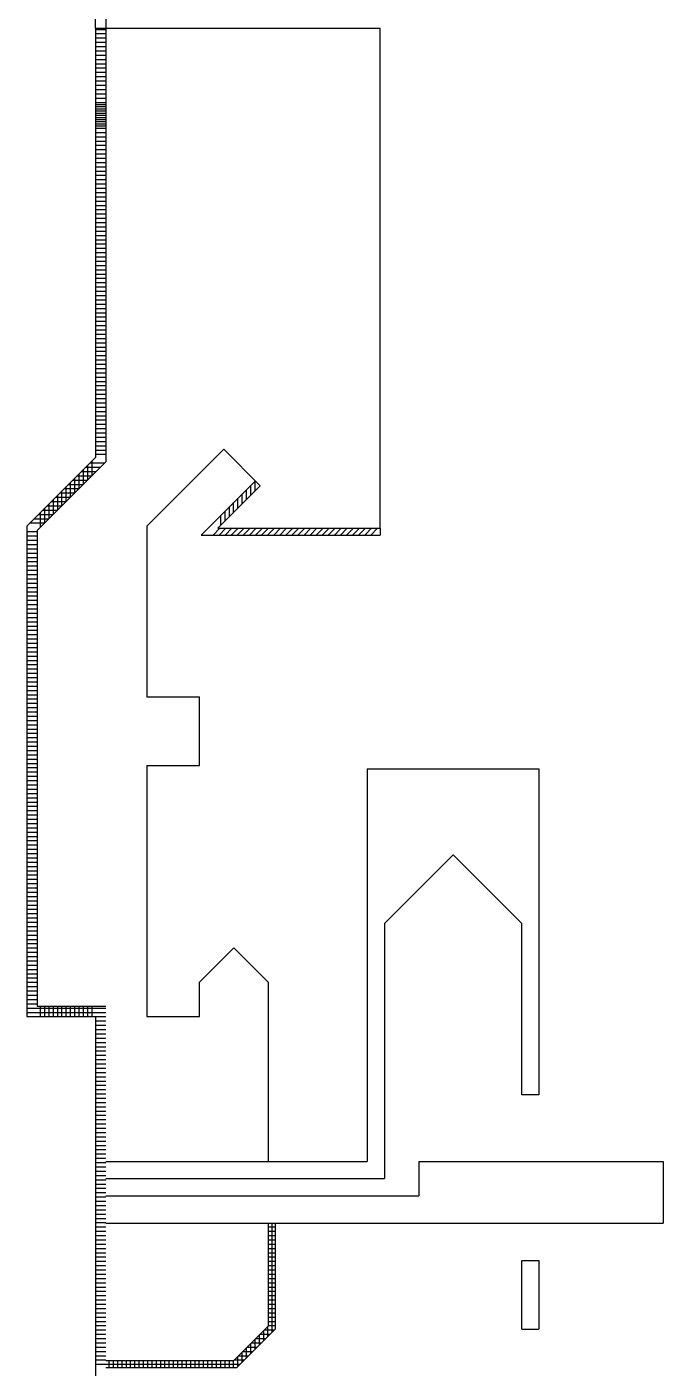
# Model space of a CAD drawing. Header units: inches. Extents: x -68096 to 69834, y -16833 to 17650.
# Drawn here: x 928.69 to 932.95, y -658.74 to -649.76 of the extents above; entities that cross this region are included whole.
import ezdxf

# ---------------------------------------------------------------- set-up
doc = ezdxf.new("R2010")
doc.units = ezdxf.units.IN
doc.header["$MEASUREMENT"] = 0
doc.layers.add('DIM18', color=40, linetype='Continuous')

# ---------------------------------------------------------------- blocks, each defined once
blk = doc.blocks.new('sdfasdfww')
at = {"layer": 'DIM18', "color": 7, "ltscale": 0.05}
for p, q in [((1414.6561, -1506.6511), (1414.6561, -1506.0169)), ((1414.6833, -1506.0169), (1414.6833, -1507.7948)), ((1414.6561, -1506.6511), (1415.4076, -1506.6511)), ((1414.6561, -1506.6511), (1414.6561, -1507.7835)), ((1414.6833, -1506.655), (1414.6561, -1506.655)), ((1414.6833, -1506.6663), (1414.6561, -1506.6663)), ((1414.6833, -1506.6777), (1414.6561, -1506.6777)), ((1415.4076, -1507.97), (1415.4076, -1506.6511)), ((1414.6833, -1506.689), (1414.6561, -1506.689)), ((1414.6833, -1506.7003), (1414.6561, -1506.7003)), ((1414.6833, -1506.7116), (1414.6561, -1506.7116)), ((1414.6833, -1506.723), (1414.6561, -1506.723)), ((1414.6833, -1506.7343), (1414.6561, -1506.7343)), ((1414.6833, -1506.7456), (1414.6561, -1506.7456)), ((1414.6833, -1506.7569), (1414.6561, -1506.7569)), ((1414.6833, -1506.7683), (1414.6561, -1506.7683)), ((1414.6833, -1506.7796), (1414.6561, -1506.7796)), ((1414.6833, -1506.7909), (1414.6561, -1506.7909)), ((1414.6833, -1506.8022), (1414.6561, -1506.8022)), ((1414.6833, -1506.8136), (1414.6561, -1506.8136)), ((1414.6833, -1506.8249), (1414.6561, -1506.8249)), ((1414.6833, -1506.8362), (1414.6561, -1506.8362)), ((1414.6833, -1506.8475), (1414.6561, -1506.8475)), ((1414.6833, -1506.8531), (1414.6561, -1506.8531)), ((1414.6833, -1506.8589), (1414.6561, -1506.8589)), ((1414.6833, -1506.8645), (1414.6561, -1506.8645)), ((1414.6833, -1506.8702), (1414.6561, -1506.8702)), ((1414.6833, -1506.8758), (1414.6561, -1506.8758)), ((1414.6833, -1506.8815), (1414.6561, -1506.8815)), ((1414.6833, -1506.8871), (1414.6561, -1506.8871)), ((1414.6833, -1506.8928), (1414.6561, -1506.8928)), ((1414.6833, -1506.8984), (1414.6561, -1506.8984)), ((1414.6833, -1506.9042), (1414.6561, -1506.9042)), ((1414.6833, -1506.9097), (1414.6561, -1506.9097)), ((1414.6833, -1506.9155), (1414.6561, -1506.9155)), ((1414.6833, -1506.9268), (1414.6561, -1506.9268)), ((1414.6833, -1506.9381), (1414.6561, -1506.9381)), ((1414.6833, -1506.9495), (1414.6561, -1506.9495)), ((1414.6833, -1506.9608), (1414.6561, -1506.9608)), ((1414.6833, -1506.9721), (1414.6561, -1506.9721)), ((1414.6833, -1506.9834), (1414.6561, -1506.9834)), ((1414.6833, -1506.9947), (1414.6561, -1506.9947)), ((1414.6833, -1507.0061), (1414.6561, -1507.0061)), ((1414.6833, -1507.0174), (1414.6561, -1507.0174)), ((1414.6833, -1507.0287), (1414.6561, -1507.0287)), ((1414.6833, -1507.04), (1414.6561, -1507.04)), ((1414.6833, -1507.0514), (1414.6561, -1507.0514)), ((1414.6833, -1507.0627), (1414.6561, -1507.0627)), ((1414.6833, -1507.074), (1414.6561, -1507.074)), ((1414.6833, -1507.0853), (1414.6561, -1507.0853)), ((1414.6833, -1507.0967), (1414.6561, -1507.0967)), ((1414.6833, -1507.108), (1414.6561, -1507.108)), ((1414.6833, -1507.1193), (1414.6561, -1507.1193)), ((1414.6833, -1507.1306), (1414.6561, -1507.1306)), ((1414.6833, -1507.142), (1414.6561, -1507.142)), ((1414.6833, -1507.1533), (1414.6561, -1507.1533)), ((1414.6833, -1507.1646), (1414.6561, -1507.1646)), ((1414.6833, -1507.1759), (1414.6561, -1507.1759)), ((1414.6833, -1507.1873), (1414.6561, -1507.1873)), ((1414.6833, -1507.1986), (1414.6561, -1507.1986)), ((1414.6833, -1507.2099), (1414.6561, -1507.2099)), ((1414.6833, -1507.2212), (1414.6561, -1507.2212)), ((1414.6833, -1507.2326), (1414.6561, -1507.2326)), ((1414.6833, -1507.2439), (1414.6561, -1507.2439)), ((1414.6833, -1507.2552), (1414.6561, -1507.2552)), ((1414.6833, -1507.2665), (1414.6561, -1507.2665)), ((1414.6833, -1507.2779), (1414.6561, -1507.2779)), ((1414.6833, -1507.2892), (1414.6561, -1507.2892)), ((1414.6833, -1507.3005), (1414.6561, -1507.3005)), ((1414.6833, -1507.3118), (1414.6561, -1507.3118)), ((1414.6833, -1507.3232), (1414.6561, -1507.3232)), ((1414.6833, -1507.3345), (1414.6561, -1507.3345)), ((1414.6833, -1507.3458), (1414.6561, -1507.3458)), ((1414.6833, -1507.3571), (1414.6561, -1507.3571)), ((1414.6833, -1507.3684), (1414.6561, -1507.3684)), ((1414.6833, -1507.3798), (1414.6561, -1507.3798)), ((1414.6833, -1507.3911), (1414.6561, -1507.3911)), ((1414.6833, -1507.4024), (1414.6561, -1507.4024)), ((1414.6833, -1507.4137), (1414.6561, -1507.4137)), ((1414.6833, -1507.4251), (1414.6561, -1507.4251)), ((1414.6833, -1507.4364), (1414.6561, -1507.4364)), ((1414.6833, -1507.4477), (1414.6561, -1507.4477)), ((1414.6833, -1507.459), (1414.6561, -1507.459)), ((1414.6833, -1507.4704), (1414.6561, -1507.4704)), ((1414.6833, -1507.4817), (1414.6561, -1507.4817)), ((1414.6833, -1507.493), (1414.6561, -1507.493)), ((1414.6833, -1507.5043), (1414.6561, -1507.5043)), ((1414.6833, -1507.5157), (1414.6561, -1507.5157)), ((1414.6833, -1507.527), (1414.6561, -1507.527)), ((1414.6833, -1507.5383), (1414.6561, -1507.5383)), ((1414.6833, -1507.5496), (1414.6561, -1507.5496)), ((1414.6833, -1507.561), (1414.6561, -1507.561)), ((1414.6833, -1507.5723), (1414.6561, -1507.5723)), ((1414.6833, -1507.5836), (1414.6561, -1507.5836)), ((1414.6833, -1507.5949), (1414.6561, -1507.5949)), ((1414.6833, -1507.6063), (1414.6561, -1507.6063)), ((1414.6833, -1507.6176), (1414.6561, -1507.6176)), ((1414.6833, -1507.6289), (1414.6561, -1507.6289)), ((1414.6833, -1507.6402), (1414.6561, -1507.6402)), ((1414.6833, -1507.6516), (1414.6561, -1507.6516)), ((1414.6833, -1507.6629), (1414.6561, -1507.6629)), ((1414.6833, -1507.6742), (1414.6561, -1507.6742)), ((1414.6833, -1507.6855), (1414.6561, -1507.6855)), ((1414.6833, -1507.6968), (1414.6561, -1507.6968)), ((1414.6833, -1507.7082), (1414.6561, -1507.7082)), ((1414.6833, -1507.7195), (1414.6561, -1507.7195)), ((1414.6833, -1507.7308), (1414.6561, -1507.7308)), ((1414.6833, -1507.7421), (1414.6561, -1507.7421)), ((1414.6833, -1507.7535), (1414.6561, -1507.7535)), ((1414.6833, -1507.7648), (1414.6561, -1507.7648)), ((1414.6833, -1507.7761), (1414.6561, -1507.7761)), ((1414.9946, -1507.762), (1414.792, -1507.9647)), ((1414.9946, -1507.762), (1415.0907, -1507.8581)), ((1414.6561, -1507.7835), (1414.4749, -1507.9647)), ((1414.6833, -1507.7948), (1414.5021, -1507.976)), ((1414.6244, -1507.8537), (1414.6244, -1507.8153)), ((1414.668, -1507.8101), (1414.6295, -1507.8101)), ((1414.6357, -1507.8424), (1414.6357, -1507.8039)), ((1414.6793, -1507.7988), (1414.6408, -1507.7988)), ((1414.647, -1507.831), (1414.647, -1507.7926)), ((1414.5904, -1507.8877), (1414.5904, -1507.8492)), ((1414.634, -1507.8441), (1414.5955, -1507.8441)), ((1414.6017, -1507.8763), (1414.6017, -1507.8379)), ((1414.6453, -1507.8327), (1414.6069, -1507.8327)), ((1414.613, -1507.865), (1414.613, -1507.8266)), ((1414.6566, -1507.8214), (1414.6182, -1507.8214)), ((1415.0779, -1507.8453), (1414.9352, -1507.9881)), ((1415.0773, -1507.8715), (1415.0773, -1507.8459)), ((1414.5564, -1507.9216), (1414.5564, -1507.8832)), ((1414.6, -1507.878), (1414.5616, -1507.878)), ((1414.5677, -1507.9103), (1414.5677, -1507.8719)), ((1414.6113, -1507.8667), (1414.5729, -1507.8667)), ((1414.5791, -1507.899), (1414.5791, -1507.8605)), ((1414.6227, -1507.8554), (1414.5842, -1507.8554)), ((1415.0907, -1507.8581), (1414.9789, -1507.97)), ((1415.0434, -1507.9055), (1415.0434, -1507.8799)), ((1415.0547, -1507.8942), (1415.0547, -1507.8686)), ((1415.066, -1507.8829), (1415.066, -1507.8572)), ((1414.5224, -1507.9556), (1414.5224, -1507.9172)), ((1414.566, -1507.912), (1414.5276, -1507.912)), ((1414.5338, -1507.9443), (1414.5338, -1507.9058)), ((1414.5774, -1507.9007), (1414.5389, -1507.9007)), ((1414.5451, -1507.933), (1414.5451, -1507.8945)), ((1414.5887, -1507.8894), (1414.5502, -1507.8894)), ((1415.0094, -1507.9395), (1415.0094, -1507.9139)), ((1415.0207, -1507.9282), (1415.0207, -1507.9025)), ((1415.032, -1507.9168), (1415.032, -1507.8912)), ((1414.5207, -1507.9573), (1414.4823, -1507.9573)), ((1414.5321, -1507.946), (1414.4936, -1507.946)), ((1414.5434, -1507.9347), (1414.505, -1507.9347)), ((1414.5111, -1507.9669), (1414.5111, -1507.9285)), ((1414.5547, -1507.9233), (1414.5163, -1507.9233)), ((1414.9867, -1507.9621), (1414.9867, -1507.9365)), ((1414.9981, -1507.9508), (1414.9981, -1507.9252)), ((1414.4749, -1507.9647), (1414.4749, -1509.2582)), ((1414.5021, -1507.98), (1414.4749, -1507.98)), ((1414.5021, -1507.9913), (1414.4749, -1507.9913)), ((1414.5021, -1507.976), (1414.5021, -1509.231)), ((1414.792, -1507.9647), (1414.792, -1508.4153)), ((1414.9352, -1507.9881), (1415.4076, -1507.9881)), ((1414.9662, -1507.9881), (1414.9843, -1507.97)), ((1414.9789, -1507.97), (1415.4076, -1507.97)), ((1414.9822, -1507.9881), (1415.0003, -1507.97)), ((1414.9982, -1507.9881), (1415.0163, -1507.97)), ((1415.0142, -1507.9881), (1415.0323, -1507.97)), ((1415.0302, -1507.9881), (1415.0483, -1507.97)), ((1415.0462, -1507.9881), (1415.0644, -1507.97)), ((1415.0623, -1507.9881), (1415.0804, -1507.97)), ((1415.0783, -1507.9881), (1415.0964, -1507.97)), ((1415.0943, -1507.9881), (1415.1124, -1507.97)), ((1415.1103, -1507.9881), (1415.1284, -1507.97)), ((1415.1263, -1507.9881), (1415.1444, -1507.97)), ((1415.1423, -1507.9881), (1415.1605, -1507.97)), ((1415.1583, -1507.9881), (1415.1765, -1507.97)), ((1415.1744, -1507.9881), (1415.1925, -1507.97)), ((1415.1904, -1507.9881), (1415.2085, -1507.97)), ((1415.2064, -1507.9881), (1415.2245, -1507.97)), ((1415.2224, -1507.9881), (1415.2405, -1507.97)), ((1415.2384, -1507.9881), (1415.2565, -1507.97)), ((1415.2544, -1507.9881), (1415.2726, -1507.97)), ((1415.2705, -1507.9881), (1415.2886, -1507.97)), ((1415.2865, -1507.9881), (1415.3046, -1507.97)), ((1415.3025, -1507.9881), (1415.3206, -1507.97)), ((1415.3185, -1507.9881), (1415.3366, -1507.97)), ((1415.3345, -1507.9881), (1415.3526, -1507.97)), ((1415.3505, -1507.9881), (1415.3686, -1507.97)), ((1415.3665, -1507.9881), (1415.3847, -1507.97)), ((1415.3826, -1507.9881), (1415.4007, -1507.97)), ((1415.4076, -1507.97), (1415.4076, -1507.9881)), ((1414.5021, -1508.0026), (1414.4749, -1508.0026)), ((1414.5021, -1508.0139), (1414.4749, -1508.0139)), ((1414.5021, -1508.0253), (1414.4749, -1508.0253)), ((1414.5021, -1508.0366), (1414.4749, -1508.0366)), ((1414.5021, -1508.0479), (1414.4749, -1508.0479)), ((1414.5021, -1508.0592), (1414.4749, -1508.0592)), ((1414.5021, -1508.0705), (1414.4749, -1508.0705)), ((1414.5021, -1508.0819), (1414.4749, -1508.0819)), ((1414.5021, -1508.0932), (1414.4749, -1508.0932)), ((1414.5021, -1508.1045), (1414.4749, -1508.1045)), ((1414.5021, -1508.1158), (1414.4749, -1508.1158)), ((1414.5021, -1508.1272), (1414.4749, -1508.1272)), ((1414.5021, -1508.1385), (1414.4749, -1508.1385)), ((1414.5021, -1508.1498), (1414.4749, -1508.1498)), ((1414.5021, -1508.1611), (1414.4749, -1508.1611)), ((1414.5021, -1508.1725), (1414.4749, -1508.1725)), ((1414.5021, -1508.1838), (1414.4749, -1508.1838)), ((1414.5021, -1508.1951), (1414.4749, -1508.1951)), ((1414.5021, -1508.2064), (1414.4749, -1508.2064)), ((1414.5021, -1508.2178), (1414.4749, -1508.2178)), ((1414.5021, -1508.2291), (1414.4749, -1508.2291)), ((1414.5021, -1508.2404), (1414.4749, -1508.2404)), ((1414.5021, -1508.2517), (1414.4749, -1508.2517)), ((1414.5021, -1508.2631), (1414.4749, -1508.2631)), ((1414.5021, -1508.2744), (1414.4749, -1508.2744)), ((1414.5021, -1508.2857), (1414.4749, -1508.2857)), ((1414.5021, -1508.297), (1414.4749, -1508.297)), ((1414.5021, -1508.3084), (1414.4749, -1508.3084)), ((1414.5021, -1508.3197), (1414.4749, -1508.3197)), ((1414.5021, -1508.331), (1414.4749, -1508.331)), ((1414.5021, -1508.3423), (1414.4749, -1508.3423)), ((1414.5021, -1508.3537), (1414.4749, -1508.3537)), ((1414.5021, -1508.365), (1414.4749, -1508.365)), ((1414.5021, -1508.3763), (1414.4749, -1508.3763)), ((1414.5021, -1508.3876), (1414.4749, -1508.3876)), ((1414.5021, -1508.3989), (1414.4749, -1508.3989)), ((1414.5021, -1508.4103), (1414.4749, -1508.4103)), ((1414.792, -1508.4153), (1414.9306, -1508.4153)), ((1414.9306, -1508.5965), (1414.9306, -1508.4153)), ((1414.5021, -1508.4216), (1414.4749, -1508.4216)), ((1414.5021, -1508.4329), (1414.4749, -1508.4329)), ((1414.5021, -1508.4442), (1414.4749, -1508.4442)), ((1414.5021, -1508.4556), (1414.4749, -1508.4556)), ((1414.5021, -1508.4669), (1414.4749, -1508.4669)), ((1414.5021, -1508.4782), (1414.4749, -1508.4782)), ((1414.5021, -1508.4895), (1414.4749, -1508.4895)), ((1414.5021, -1508.5009), (1414.4749, -1508.5009)), ((1414.5021, -1508.5122), (1414.4749, -1508.5122)), ((1414.5021, -1508.5235), (1414.4749, -1508.5235)), ((1414.5021, -1508.5348), (1414.4749, -1508.5348)), ((1414.5021, -1508.5462), (1414.4749, -1508.5462)), ((1414.5021, -1508.5575), (1414.4749, -1508.5575)), ((1414.5021, -1508.5688), (1414.4749, -1508.5688)), ((1414.5021, -1508.5801), (1414.4749, -1508.5801)), ((1414.5021, -1508.5915), (1414.4749, -1508.5915)), ((1414.5021, -1508.6028), (1414.4749, -1508.6028)), ((1414.5021, -1508.6141), (1414.4749, -1508.6141)), ((1414.5021, -1508.6254), (1414.4749, -1508.6254)), ((1414.792, -1508.5965), (1414.9306, -1508.5965)), ((1414.792, -1508.5965), (1414.792, -1509.2582)), ((1415.3734, -1508.6051), (1415.8264, -1508.6051)), ((1415.3734, -1508.6051), (1415.3734, -1509.6407)), ((1415.8264, -1508.6051), (1415.8264, -1509.4654)), ((1414.5021, -1508.6368), (1414.4749, -1508.6368)), ((1414.5021, -1508.6481), (1414.4749, -1508.6481)), ((1414.5021, -1508.6594), (1414.4749, -1508.6594)), ((1414.5021, -1508.6707), (1414.4749, -1508.6707)), ((1414.5021, -1508.6821), (1414.4749, -1508.6821)), ((1414.5021, -1508.6934), (1414.4749, -1508.6934)), ((1414.5021, -1508.7047), (1414.4749, -1508.7047)), ((1414.5021, -1508.716), (1414.4749, -1508.716)), ((1414.5021, -1508.7274), (1414.4749, -1508.7274)), ((1414.5021, -1508.7387), (1414.4749, -1508.7387)), ((1414.5021, -1508.75), (1414.4749, -1508.75)), ((1414.5021, -1508.7613), (1414.4749, -1508.7613)), ((1414.5021, -1508.7726), (1414.4749, -1508.7726)), ((1414.5021, -1508.784), (1414.4749, -1508.784)), ((1414.5021, -1508.7953), (1414.4749, -1508.7953)), ((1414.5021, -1508.8066), (1414.4749, -1508.8066)), ((1414.5021, -1508.8179), (1414.4749, -1508.8179)), ((1414.5021, -1508.8293), (1414.4749, -1508.8293)), ((1414.5021, -1508.8406), (1414.4749, -1508.8406)), ((1415.4187, -1509.0127), (1415.5999, -1508.8316)), ((1415.5999, -1508.8316), (1415.7811, -1509.0127)), ((1414.5021, -1508.8519), (1414.4749, -1508.8519)), ((1414.5021, -1508.8632), (1414.4749, -1508.8632)), ((1414.5021, -1508.8746), (1414.4749, -1508.8746)), ((1414.5021, -1508.8859), (1414.4749, -1508.8859)), ((1414.5021, -1508.8972), (1414.4749, -1508.8972)), ((1414.5021, -1508.9085), (1414.4749, -1508.9085)), ((1414.5021, -1508.9199), (1414.4749, -1508.9199)), ((1414.5021, -1508.9312), (1414.4749, -1508.9312)), ((1414.5021, -1508.9425), (1414.4749, -1508.9425)), ((1414.5021, -1508.9538), (1414.4749, -1508.9538)), ((1414.5021, -1508.9652), (1414.4749, -1508.9652)), ((1414.5021, -1508.9765), (1414.4749, -1508.9765)), ((1414.5021, -1508.9878), (1414.4749, -1508.9878)), ((1414.5021, -1508.9991), (1414.4749, -1508.9991)), ((1414.5021, -1509.0105), (1414.4749, -1509.0105)), ((1415.4187, -1509.0127), (1415.4187, -1509.686)), ((1415.7811, -1509.4654), (1415.7811, -1509.0127)), ((1414.5021, -1509.0218), (1414.4749, -1509.0218)), ((1414.5021, -1509.0331), (1414.4749, -1509.0331)), ((1414.5021, -1509.0444), (1414.4749, -1509.0444)), ((1414.5021, -1509.0558), (1414.4749, -1509.0558)), ((1414.5021, -1509.0671), (1414.4749, -1509.0671)), ((1414.5021, -1509.0784), (1414.4749, -1509.0784)), ((1414.5021, -1509.0897), (1414.4749, -1509.0897)), ((1415.0212, -1509.0769), (1414.9306, -1509.1676)), ((1415.0212, -1509.0769), (1415.1118, -1509.1676)), ((1414.5021, -1509.101), (1414.4749, -1509.101)), ((1414.5021, -1509.1124), (1414.4749, -1509.1124)), ((1414.5021, -1509.1237), (1414.4749, -1509.1237)), ((1414.5021, -1509.135), (1414.4749, -1509.135)), ((1414.5021, -1509.1463), (1414.4749, -1509.1463)), ((1414.5021, -1509.1577), (1414.4749, -1509.1577)), ((1414.5021, -1509.169), (1414.4749, -1509.169)), ((1414.5021, -1509.1803), (1414.4749, -1509.1803)), ((1414.5021, -1509.1916), (1414.4749, -1509.1916)), ((1414.9306, -1509.2582), (1414.9306, -1509.1676)), ((1415.1118, -1509.1676), (1415.1118, -1509.6407)), ((1414.5021, -1509.203), (1414.4749, -1509.203)), ((1414.5021, -1509.2143), (1414.4749, -1509.2143)), ((1414.5021, -1509.2256), (1414.4749, -1509.2256)), ((1414.5021, -1509.231), (1414.6833, -1509.231)), ((1414.5111, -1509.2582), (1414.5111, -1509.231)), ((1414.5224, -1509.2582), (1414.5224, -1509.231)), ((1414.5338, -1509.2582), (1414.5338, -1509.231)), ((1414.5451, -1509.2582), (1414.5451, -1509.231)), ((1414.5564, -1509.2582), (1414.5564, -1509.231)), ((1414.5677, -1509.2582), (1414.5677, -1509.231)), ((1414.5791, -1509.2582), (1414.5791, -1509.231)), ((1414.5904, -1509.2582), (1414.5904, -1509.231)), ((1414.6017, -1509.2582), (1414.6017, -1509.231)), ((1414.613, -1509.2582), (1414.613, -1509.231)), ((1414.6244, -1509.2582), (1414.6244, -1509.231)), ((1414.6357, -1509.2582), (1414.6357, -1509.231)), ((1414.647, -1509.2582), (1414.647, -1509.231)), ((1414.6833, -1509.2369), (1414.4749, -1509.2369)), ((1414.6833, -1509.2483), (1414.4749, -1509.2483)), ((1414.4749, -1509.2582), (1414.6561, -1509.2582)), ((1414.6561, -1509.2582), (1414.6561, -1512.1099)), ((1414.6833, -1509.2596), (1414.6561, -1509.2596)), ((1414.792, -1509.2582), (1414.9306, -1509.2582)), ((1414.6833, -1509.2709), (1414.6561, -1509.2709)), ((1414.6833, -1509.2822), (1414.6561, -1509.2822)), ((1414.6833, -1509.2936), (1414.6561, -1509.2936)), ((1414.6833, -1509.3049), (1414.6561, -1509.3049)), ((1414.6833, -1509.3162), (1414.6561, -1509.3162)), ((1414.6833, -1509.3275), (1414.6561, -1509.3275)), ((1414.6833, -1509.3389), (1414.6561, -1509.3389)), ((1414.6833, -1509.3502), (1414.6561, -1509.3502)), ((1414.6833, -1509.3615), (1414.6561, -1509.3615)), ((1414.6833, -1509.3728), (1414.6561, -1509.3728)), ((1414.6833, -1509.3842), (1414.6561, -1509.3842)), ((1414.6833, -1509.3955), (1414.6561, -1509.3955)), ((1414.6833, -1509.4068), (1414.6561, -1509.4068)), ((1414.6833, -1509.4181), (1414.6561, -1509.4181)), ((1414.6833, -1509.4295), (1414.6561, -1509.4295)), ((1414.6833, -1509.4408), (1414.6561, -1509.4408)), ((1414.6833, -1509.4521), (1414.6561, -1509.4521)), ((1414.6833, -1509.4634), (1414.6561, -1509.4634)), ((1414.6833, -1509.4747), (1414.6561, -1509.4747)), ((1415.8264, -1509.4654), (1415.7811, -1509.4654)), ((1414.6833, -1509.4861), (1414.6561, -1509.4861)), ((1414.6833, -1509.4974), (1414.6561, -1509.4974)), ((1414.6833, -1509.5087), (1414.6561, -1509.5087)), ((1414.6833, -1509.52), (1414.6561, -1509.52)), ((1414.6833, -1509.5314), (1414.6561, -1509.5314)), ((1414.6833, -1509.5427), (1414.6561, -1509.5427)), ((1414.6833, -1509.554), (1414.6561, -1509.554)), ((1414.6833, -1509.5653), (1414.6561, -1509.5653)), ((1414.6833, -1509.5767), (1414.6561, -1509.5767)), ((1414.6833, -1509.588), (1414.6561, -1509.588)), ((1414.6833, -1509.5993), (1414.6561, -1509.5993)), ((1414.6833, -1509.6106), (1414.6561, -1509.6106)), ((1414.6833, -1509.622), (1414.6561, -1509.622)), ((1414.6833, -1509.6333), (1414.6561, -1509.6333)), ((1414.6833, -1509.6446), (1414.6561, -1509.6446)), ((1414.6833, -1509.6559), (1414.6561, -1509.6559)), ((1414.6833, -1509.6407), (1415.3734, -1509.6407)), ((1415.5093, -1509.6407), (1415.5093, -1509.7313)), ((1415.5093, -1509.6407), (1416.1541, -1509.6407)), ((1416.1541, -1509.6407), (1416.1541, -1509.8038)), ((1414.6833, -1509.6673), (1414.6561, -1509.6673)), ((1414.6833, -1509.6786), (1414.6561, -1509.6786)), ((1414.6833, -1509.6899), (1414.6561, -1509.6899)), ((1414.6833, -1509.686), (1415.4187, -1509.686)), ((1414.6833, -1509.7012), (1414.6561, -1509.7012)), ((1414.6833, -1509.7126), (1414.6561, -1509.7126)), ((1414.6833, -1509.7239), (1414.6561, -1509.7239)), ((1414.6833, -1509.7352), (1414.6561, -1509.7352)), ((1414.6833, -1509.7465), (1414.6561, -1509.7465)), ((1414.6833, -1509.7579), (1414.6561, -1509.7579)), ((1414.6833, -1509.7313), (1415.5093, -1509.7313)), ((1414.6833, -1509.7692), (1414.6561, -1509.7692)), ((1414.6833, -1509.7805), (1414.6561, -1509.7805)), ((1414.6833, -1509.7918), (1414.6561, -1509.7918)), ((1414.6833, -1509.8031), (1414.6561, -1509.8031)), ((1414.6833, -1509.8145), (1414.6561, -1509.8145)), ((1414.6833, -1509.8258), (1414.6561, -1509.8258)), ((1414.6833, -1509.8038), (1416.1541, -1509.8038)), ((1415.1118, -1509.8038), (1415.1118, -1510.0755)), ((1415.1299, -1509.8145), (1415.1118, -1509.8145)), ((1415.1299, -1509.8258), (1415.1118, -1509.8258)), ((1415.1226, -1510.0903), (1415.1226, -1509.8038)), ((1415.1299, -1509.8038), (1415.1299, -1510.083)), ((1414.6833, -1509.8371), (1414.6561, -1509.8371)), ((1414.6833, -1509.8484), (1414.6561, -1509.8484)), ((1414.6833, -1509.8598), (1414.6561, -1509.8598)), ((1415.1299, -1509.8371), (1415.1118, -1509.8371)), ((1415.1299, -1509.8484), (1415.1118, -1509.8484)), ((1415.1299, -1509.8598), (1415.1118, -1509.8598)), ((1414.6833, -1509.8711), (1414.6561, -1509.8711)), ((1414.6833, -1509.8824), (1414.6561, -1509.8824)), ((1414.6833, -1509.8937), (1414.6561, -1509.8937)), ((1415.1299, -1509.8711), (1415.1118, -1509.8711)), ((1415.1299, -1509.8824), (1415.1118, -1509.8824)), ((1415.1299, -1509.8937), (1415.1118, -1509.8937)), ((1415.7811, -1509.9019), (1415.8264, -1509.9019)), ((1415.7811, -1510.083), (1415.7811, -1509.9019)), ((1415.8264, -1509.9019), (1415.8264, -1510.083)), ((1414.6833, -1509.9051), (1414.6561, -1509.9051)), ((1414.6833, -1509.9164), (1414.6561, -1509.9164)), ((1414.6833, -1509.9277), (1414.6561, -1509.9277)), ((1414.6833, -1509.939), (1414.6561, -1509.939)), ((1415.1299, -1509.9051), (1415.1118, -1509.9051)), ((1415.1299, -1509.9164), (1415.1118, -1509.9164)), ((1415.1299, -1509.9277), (1415.1118, -1509.9277)), ((1415.1299, -1509.939), (1415.1118, -1509.939)), ((1414.6833, -1509.9504), (1414.6561, -1509.9504)), ((1414.6833, -1509.9617), (1414.6561, -1509.9617)), ((1414.6833, -1509.973), (1414.6561, -1509.973)), ((1415.1299, -1509.9504), (1415.1118, -1509.9504)), ((1415.1299, -1509.9617), (1415.1118, -1509.9617)), ((1415.1299, -1509.973), (1415.1118, -1509.973)), ((1414.6833, -1509.9843), (1414.6561, -1509.9843)), ((1414.6833, -1509.9957), (1414.6561, -1509.9957)), ((1414.6833, -1510.007), (1414.6561, -1510.007)), ((1415.1299, -1509.9843), (1415.1118, -1509.9843)), ((1415.1299, -1509.9957), (1415.1118, -1509.9957)), ((1415.1299, -1510.007), (1415.1118, -1510.007)), ((1414.6833, -1510.0183), (1414.6561, -1510.0183)), ((1414.6833, -1510.0296), (1414.6561, -1510.0296)), ((1414.6833, -1510.041), (1414.6561, -1510.041)), ((1415.1299, -1510.0183), (1415.1118, -1510.0183)), ((1415.1299, -1510.0296), (1415.1118, -1510.0296)), ((1415.1299, -1510.041), (1415.1118, -1510.041)), ((1414.6833, -1510.0523), (1414.6561, -1510.0523)), ((1414.6833, -1510.0636), (1414.6561, -1510.0636)), ((1414.6833, -1510.0749), (1414.6561, -1510.0749)), ((1415.1118, -1510.0755), (1415.0213, -1510.1661)), ((1415.1113, -1510.1017), (1415.1113, -1510.076)), ((1415.1299, -1510.0523), (1415.1118, -1510.0523)), ((1415.1299, -1510.0636), (1415.1118, -1510.0636)), ((1415.1299, -1510.0749), (1415.1118, -1510.0749)), ((1414.6833, -1510.0863), (1414.6561, -1510.0863)), ((1414.6833, -1510.0976), (1414.6561, -1510.0976)), ((1414.6833, -1510.1089), (1414.6561, -1510.1089)), ((1415.1299, -1510.083), (1415.0288, -1510.1843)), ((1415.0773, -1510.1357), (1415.0773, -1510.11)), ((1415.1041, -1510.1089), (1415.0785, -1510.1089)), ((1415.0887, -1510.1243), (1415.0887, -1510.0987)), ((1415.1154, -1510.0976), (1415.0898, -1510.0976)), ((1415.1, -1510.113), (1415.1, -1510.0874)), ((1415.1267, -1510.0863), (1415.1011, -1510.0863)), ((1415.7811, -1510.083), (1415.8264, -1510.083)), ((1414.6833, -1510.1202), (1414.6561, -1510.1202)), ((1414.6833, -1510.1316), (1414.6561, -1510.1316)), ((1414.6833, -1510.1429), (1414.6561, -1510.1429)), ((1415.0434, -1510.1697), (1415.0434, -1510.1441)), ((1415.0702, -1510.1429), (1415.0446, -1510.1429)), ((1415.0547, -1510.1584), (1415.0547, -1510.1327)), ((1415.0815, -1510.1316), (1415.0559, -1510.1316)), ((1415.066, -1510.147), (1415.066, -1510.1214)), ((1415.0928, -1510.1202), (1415.0672, -1510.1202)), ((1414.6833, -1510.1542), (1414.6561, -1510.1542)), ((1414.6833, -1510.1655), (1414.6561, -1510.1655)), ((1414.6833, -1510.1768), (1414.6561, -1510.1768)), ((1414.6833, -1510.1661), (1415.0213, -1510.1661)), ((1415.0362, -1510.1768), (1414.6833, -1510.1768)), ((1414.6833, -1510.1843), (1415.0288, -1510.1843)), ((1414.6923, -1510.1843), (1414.6923, -1510.1661)), ((1414.7036, -1510.1843), (1414.7036, -1510.1661)), ((1414.715, -1510.1843), (1414.715, -1510.1661)), ((1414.7263, -1510.1843), (1414.7263, -1510.1661)), ((1414.7376, -1510.1843), (1414.7376, -1510.1661)), ((1414.7489, -1510.1843), (1414.7489, -1510.1661)), ((1414.7603, -1510.1843), (1414.7603, -1510.1661)), ((1414.7716, -1510.1843), (1414.7716, -1510.1661)), ((1414.7829, -1510.1843), (1414.7829, -1510.1661)), ((1414.7942, -1510.1843), (1414.7942, -1510.1661)), ((1414.8055, -1510.1843), (1414.8055, -1510.1661)), ((1414.8169, -1510.1843), (1414.8169, -1510.1661)), ((1414.8282, -1510.1843), (1414.8282, -1510.1661)), ((1414.8395, -1510.1843), (1414.8395, -1510.1661)), ((1414.8508, -1510.1843), (1414.8508, -1510.1661)), ((1414.8622, -1510.1843), (1414.8622, -1510.1661)), ((1414.8735, -1510.1843), (1414.8735, -1510.1661)), ((1414.8848, -1510.1843), (1414.8848, -1510.1661)), ((1414.8961, -1510.1843), (1414.8961, -1510.1661)), ((1414.9075, -1510.1843), (1414.9075, -1510.1661)), ((1414.9188, -1510.1843), (1414.9188, -1510.1661)), ((1414.9301, -1510.1843), (1414.9301, -1510.1661)), ((1414.9414, -1510.1843), (1414.9414, -1510.1661)), ((1414.9528, -1510.1843), (1414.9528, -1510.1661)), ((1414.9641, -1510.1843), (1414.9641, -1510.1661)), ((1414.9754, -1510.1843), (1414.9754, -1510.1661)), ((1414.9867, -1510.1843), (1414.9867, -1510.1661)), ((1414.9981, -1510.1843), (1414.9981, -1510.1661)), ((1415.0094, -1510.1843), (1415.0094, -1510.1661)), ((1415.0207, -1510.1843), (1415.0207, -1510.1661)), ((1415.0475, -1510.1655), (1415.0219, -1510.1655)), ((1415.032, -1510.1811), (1415.032, -1510.1554)), ((1415.0588, -1510.1542), (1415.0332, -1510.1542))]:
    blk.add_line(p, q, dxfattribs=at)

msp = doc.modelspace()

# ---------------------------------------------------------------- block references
at = {"layer": 'DIM18', "color": 7, "lineweight": 0, "xscale": 2.53814304200138, "yscale": 2.53814304200138, "zscale": 2.53814304200138}
msp.add_blockref('sdfasdfww', (-2661.45191, 3174.32519), dxfattribs=at)

doc.saveas('drawing.dxf')
